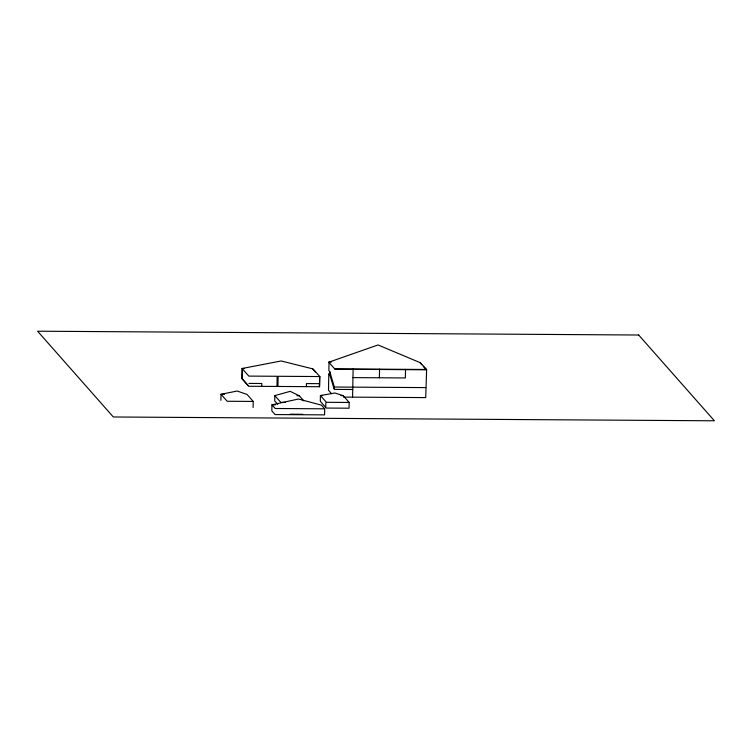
<?xml version="1.0" encoding="UTF-8"?>
<svg xmlns="http://www.w3.org/2000/svg" width="752" height="752" viewBox="0 0 752 752"><rect width="100%" height="100%" fill="white"/><g stroke="black" fill="none" stroke-linecap="round" stroke-linejoin="round"><path stroke-width="1.13" d="M220.909 400.346L221.022 394.292L237.19 391.021L247.07 394.452L253.217 401.427L253.104 407.481M242.2 378.707L242.388 368.546M261.752 386.34L261.809 383.501L248.912 383.417M303.752 400.835L299.258 395.749L290.187 391.35L274.828 395.59L274.724 400.929L277.723 404.322M276.962 386.434L277.159 376.273L248.799 376.103L242.088 368.499L281.163 360.969L313.095 368.95L319.807 376.555L319.609 386.716L248.602 386.274L241.89 378.67L242.088 368.499L244.419 368.518M277.949 386.443L278.137 376.282L319.807 376.555M306.393 386.622L306.449 383.576L319.487 383.661L319.431 386.707L319.675 376.545M324.685 408.815L324.563 414.869L275.082 414.559L271.829 410.874L271.942 404.82L298.459 399.021L321.433 405.131L324.685 408.815L275.194 408.496L271.942 404.82L275.401 404.839M325.832 402.856L325.738 407.452L326.283 408.063L349.06 408.204L349.172 402.452L343.194 395.674L334.913 393.014L320.418 395.524L320.305 401.286L325.437 407.105M329.028 362.426L328.878 370.708L329.846 371.808L334.142 386.406L334.095 388.765L334.64 389.386L352.735 389.498M334.095 388.765L329.79 374.769L329.846 371.808M352.585 397.141L353.13 369.016M379.393 377.777L379.563 369.185M405.525 369.345L405.366 377.946L352.961 377.607M420.208 362.643L426.628 369.476L425.707 397.601L343.542 397.084M329.038 362.107L378.04 344.952L420.246 362.69M334.649 368.894L426.628 369.476M331.322 362.079L328.652 362.107L335.025 369.223L426.234 369.796M425.895 387.609L334.687 387.026L334.142 386.406M224.425 394.311L221.022 394.292L227.179 401.258L253.217 401.427M322.693 395.543L320.418 395.524L326.396 402.301L349.172 402.452M340.919 395.655L343.194 395.674M296.937 395.731L299.258 395.749M285.478 402.405L280.825 402.376L274.828 395.59M290.122 414.211L302.689 414.296M312.635 369.006L315.389 371.958M420.246 363.009L421.74 364.701M423.244 366.403L426.281 369.843M329.79 374.769L328.812 373.669L328.502 390.232L331.5 393.625M242.783 379.365L248.245 385.56M638.683 335.016L37.6 331.209L113.317 416.984L714.4 420.791L638.683 335.016"/></g></svg>
